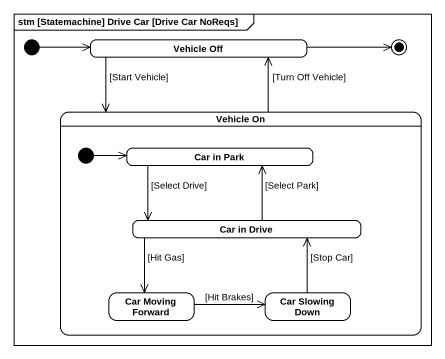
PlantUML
@startuml
mainframe stm [Statemachine] Drive Car [Drive Car NoReqs]
hide empty description
state "Vehicle Off" as Vehicle_Off
state "Vehicle On" as Vehicle_On {
  state "Car in Park" as Car_in_Park
  state "Car in Drive" as Car_in_Drive
  state "Car Moving Forward" as Car_Moving_Forward
  state "Car Slowing Down" as Car_Slowing_Down
  [*] -right-> Car_in_Park
}
[*] -right-> Vehicle_Off
Vehicle_Off --> Vehicle_On : [Start Vehicle]
Vehicle_On -up-> Vehicle_Off : [Turn Off Vehicle]
Car_in_Park --> Car_in_Drive : [Select Drive]
Car_in_Drive -up-> Car_in_Park : [Select Park]
Car_in_Drive --> Car_Moving_Forward : [Hit Gas]
Car_Moving_Forward -right-> Car_Slowing_Down : [Hit Brakes]
Car_Slowing_Down -up-> Car_in_Drive : [Stop Car]
Vehicle_Off -right-> [*]
@enduml
